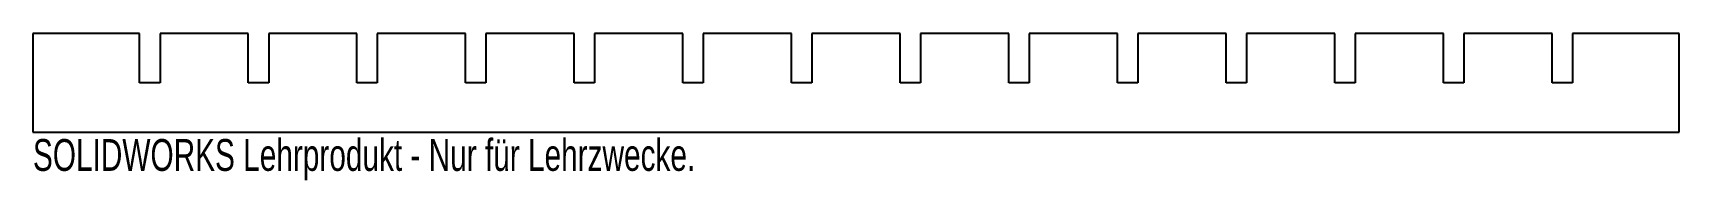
# Model space of a CAD drawing. Header units: millimetres. Extents: x -28 to 222, y -15 to 8.
import ezdxf

# ---------------------------------------------------------------- set-up
doc = ezdxf.new("R2010")
doc.units = ezdxf.units.MM
doc.styles.add('SLDTEXTSTYLE0', font='TXT', dxfattribs={"width": 0.7})

msp = doc.modelspace()

# ---------------------------------------------------------------- linework, layer by layer
at = {"color": 7, "linetype": 'Continuous', "lineweight": 25}
for p, q in [((-11.61, 7.8), (-27.81, 7.8)), ((-27.81, 7.8), (-27.81, -7.2)), ((-11.61, 0.3), (-11.61, 7.8)), ((-8.51, 7.8), (-8.51, 0.3)), ((4.89, 7.8), (-8.51, 7.8)), ((4.89, 0.3), (4.89, 7.8)), ((7.99, 7.8), (7.99, 0.3)), ((21.39, 7.8), (7.99, 7.8)), ((21.39, 0.3), (21.39, 7.8)), ((24.49, 7.8), (24.49, 0.3)), ((37.89, 7.8), (24.49, 7.8)), ((37.89, 0.3), (37.89, 7.8)), ((40.99, 7.8), (40.99, 0.3)), ((54.39, 7.8), (40.99, 7.8)), ((54.39, 0.3), (54.39, 7.8)), ((57.49, 7.8), (57.49, 0.3)), ((70.89, 7.8), (57.49, 7.8)), ((70.89, 0.3), (70.89, 7.8)), ((73.99, 7.8), (73.99, 0.3)), ((87.39, 7.8), (73.99, 7.8)), ((87.39, 0.3), (87.39, 7.8)), ((90.49, 7.8), (90.49, 0.3)), ((103.89, 7.8), (90.49, 7.8)), ((103.89, 0.3), (103.89, 7.8)), ((106.99, 7.8), (106.99, 0.3)), ((120.39, 7.8), (106.99, 7.8)), ((120.39, 0.3), (120.39, 7.8)), ((123.49, 7.8), (123.49, 0.3)), ((136.89, 7.8), (123.49, 7.8)), ((136.89, 0.3), (136.89, 7.8)), ((139.99, 7.8), (139.99, 0.3)), ((153.39, 7.8), (139.99, 7.8)), ((153.39, 0.3), (153.39, 7.8)), ((156.49, 7.8), (156.49, 0.3)), ((169.89, 7.8), (156.49, 7.8)), ((169.89, 0.3), (169.89, 7.8)), ((172.99, 7.8), (172.99, 0.3)), ((186.39, 7.8), (172.99, 7.8)), ((186.39, 0.3), (186.39, 7.8)), ((189.49, 7.8), (189.49, 0.3)), ((202.89, 7.8), (189.49, 7.8)), ((202.89, 0.3), (202.89, 7.8)), ((205.99, 7.8), (205.99, 0.3)), ((222.19, 7.8), (205.99, 7.8)), ((222.19, -7.2), (222.19, 7.8)), ((-8.51, 0.3), (-11.61, 0.3)), ((7.99, 0.3), (4.89, 0.3)), ((24.49, 0.3), (21.39, 0.3)), ((40.99, 0.3), (37.89, 0.3)), ((57.49, 0.3), (54.39, 0.3)), ((73.99, 0.3), (70.89, 0.3)), ((90.49, 0.3), (87.39, 0.3)), ((106.99, 0.3), (103.89, 0.3)), ((123.49, 0.3), (120.39, 0.3)), ((139.99, 0.3), (136.89, 0.3)), ((156.49, 0.3), (153.39, 0.3)), ((172.99, 0.3), (169.89, 0.3)), ((189.49, 0.3), (186.39, 0.3)), ((205.99, 0.3), (202.89, 0.3)), ((-27.81, -7.2), (222.19, -7.2))]:
    msp.add_line(p, q, dxfattribs=at)

# ---------------------------------------------------------------- texts
at = {"color": 7, "linetype": 'Continuous', "insert": (-27.81, -8.22), "char_height": 4.8336, "attachment_point": 1, "style": 'SLDTEXTSTYLE0'}
msp.add_mtext('SOLIDWORKS Lehrprodukt - Nur für Lehrzwecke.', dxfattribs=at)

doc.saveas('drawing.dxf')
